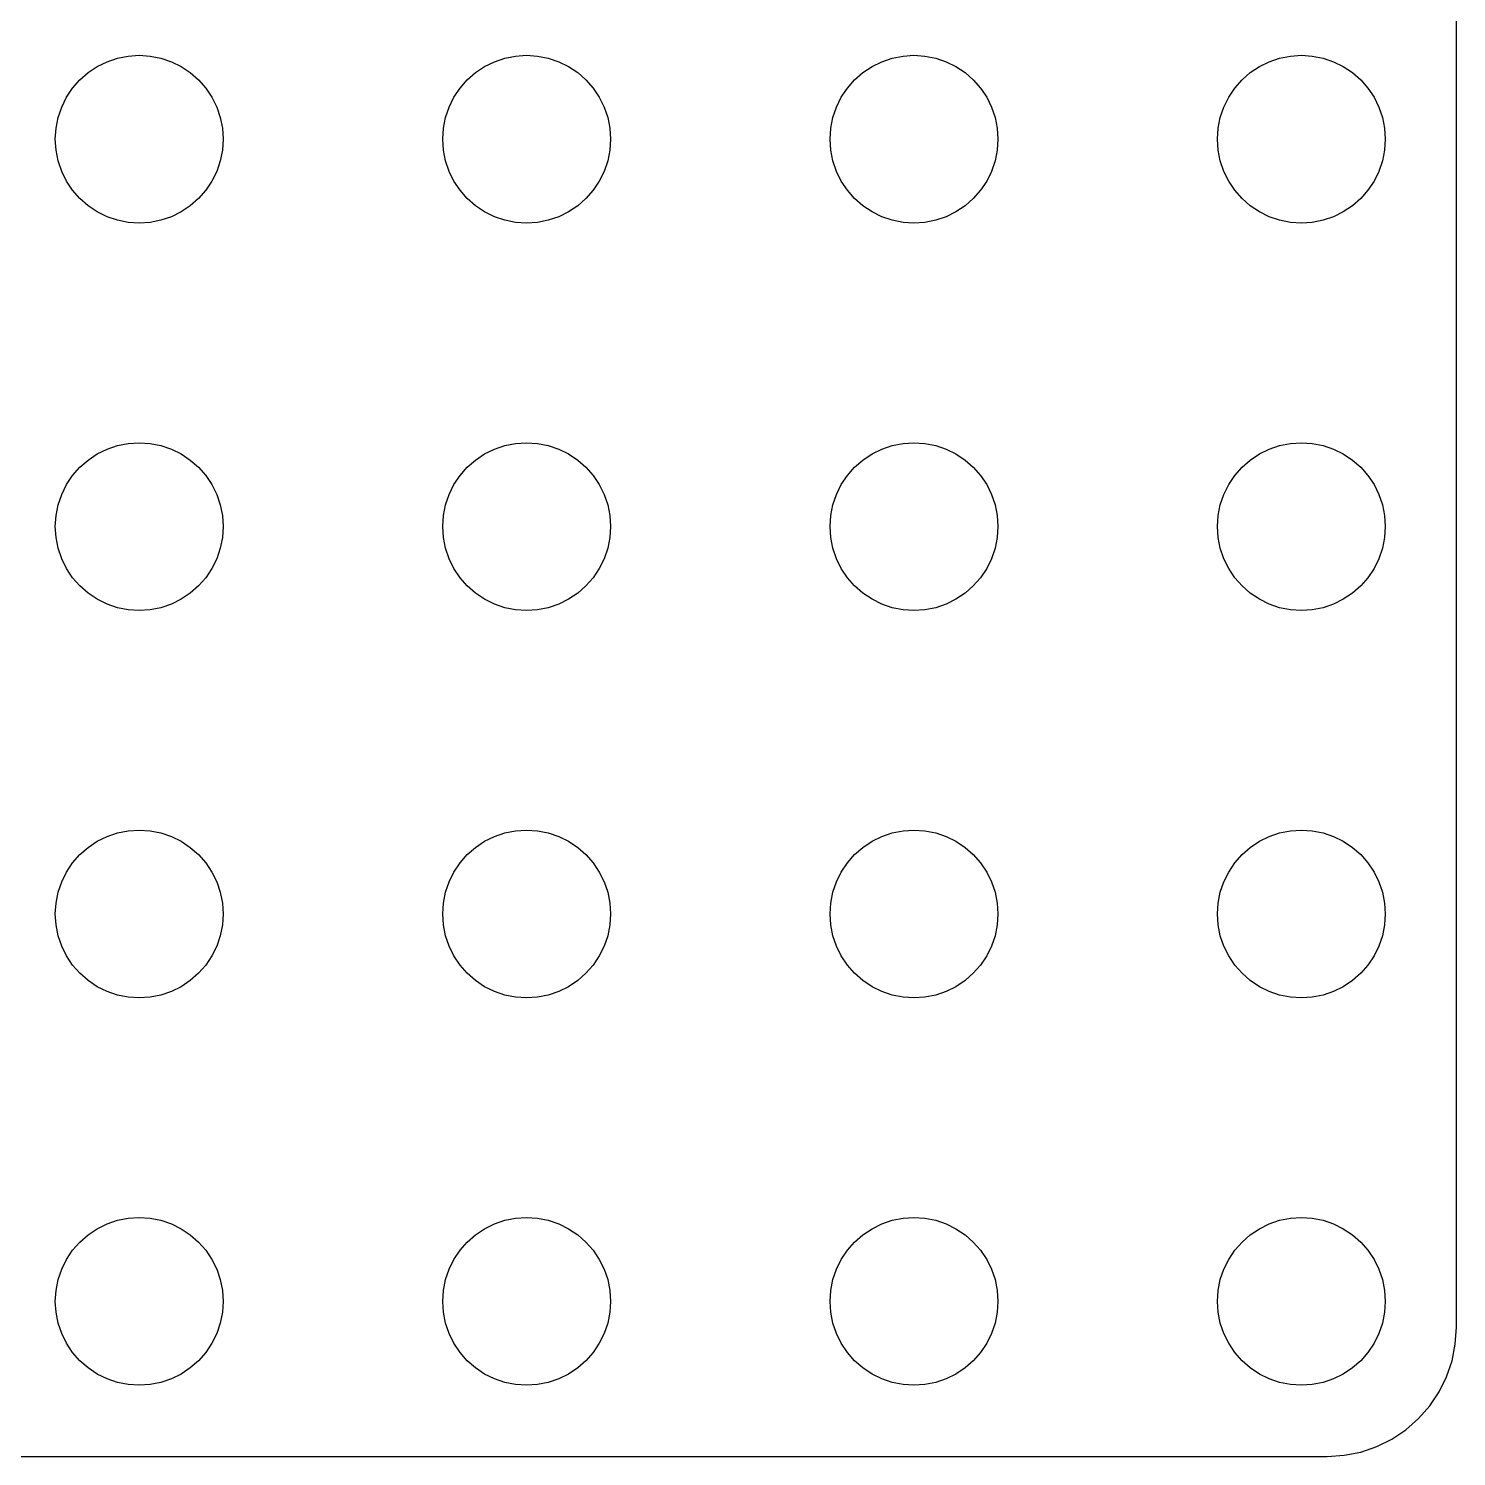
# Model space of a CAD drawing. Header units: metres. Extents: x -104 to 104, y -104 to 104.
# Drawn here: x 48.2 to 103.5, y -103.5 to -48.2 of the extents above; entities that cross this region are included whole.
import ezdxf

# ---------------------------------------------------------------- set-up
doc = ezdxf.new("R2010")
doc.units = ezdxf.units.M

msp = doc.modelspace()

# ---------------------------------------------------------------- linework, layer by layer
for p, q in [((103.505, -98.505), (103.505, 98.505)), ((50.5215, -49.9216), (50.875, -49.6854)), ((50.875, -49.6854), (51.2563, -49.4974)), ((51.2563, -49.4974), (51.6588, -49.3607)), ((51.6588, -49.3607), (52.0758, -49.2778)), ((52.0758, -49.2778), (52.5, -49.25)), ((52.5, -49.25), (52.9242, -49.2778)), ((52.9242, -49.2778), (53.3412, -49.3607)), ((53.3412, -49.3607), (53.7437, -49.4974)), ((53.7437, -49.4974), (54.125, -49.6854)), ((54.125, -49.6854), (54.4785, -49.9216)), ((65.5215, -49.9216), (65.875, -49.6854)), ((65.875, -49.6854), (66.2563, -49.4974)), ((66.2563, -49.4974), (66.6588, -49.3607)), ((66.6588, -49.3607), (67.0758, -49.2778)), ((67.0758, -49.2778), (67.5, -49.25)), ((67.5, -49.25), (67.9242, -49.2778)), ((67.9242, -49.2778), (68.3412, -49.3607)), ((68.3412, -49.3607), (68.7437, -49.4974)), ((68.7437, -49.4974), (69.125, -49.6854)), ((69.125, -49.6854), (69.4785, -49.9216)), ((80.5215, -49.9216), (80.875, -49.6854)), ((80.875, -49.6854), (81.2563, -49.4974)), ((81.2563, -49.4974), (81.6588, -49.3607)), ((81.6588, -49.3607), (82.0758, -49.2778)), ((82.0758, -49.2778), (82.5, -49.25)), ((82.5, -49.25), (82.9242, -49.2778)), ((82.9242, -49.2778), (83.3412, -49.3607)), ((83.3412, -49.3607), (83.7437, -49.4974)), ((83.7437, -49.4974), (84.125, -49.6854)), ((84.125, -49.6854), (84.4785, -49.9216)), ((95.5215, -49.9216), (95.875, -49.6854)), ((95.875, -49.6854), (96.2563, -49.4974)), ((96.2563, -49.4974), (96.6588, -49.3607)), ((96.6588, -49.3607), (97.0758, -49.2778)), ((97.0758, -49.2778), (97.5, -49.25)), ((97.5, -49.25), (97.9242, -49.2778)), ((97.9242, -49.2778), (98.3412, -49.3607)), ((98.3412, -49.3607), (98.7437, -49.4974)), ((98.7437, -49.4974), (99.125, -49.6854)), ((99.125, -49.6854), (99.4785, -49.9216)), ((49.9216, -50.5215), (50.2019, -50.2019)), ((50.2019, -50.2019), (50.5215, -49.9216)), ((54.4785, -49.9216), (54.7981, -50.2019)), ((54.7981, -50.2019), (55.0784, -50.5215)), ((64.9216, -50.5215), (65.2019, -50.2019)), ((65.2019, -50.2019), (65.5215, -49.9216)), ((69.4785, -49.9216), (69.7981, -50.2019)), ((69.7981, -50.2019), (70.0784, -50.5215)), ((79.9216, -50.5215), (80.2019, -50.2019)), ((80.2019, -50.2019), (80.5215, -49.9216)), ((84.4785, -49.9216), (84.7981, -50.2019)), ((84.7981, -50.2019), (85.0784, -50.5215)), ((94.9216, -50.5215), (95.2019, -50.2019)), ((95.2019, -50.2019), (95.5215, -49.9216)), ((99.4785, -49.9216), (99.7981, -50.2019)), ((99.7981, -50.2019), (100.078, -50.5215)), ((49.6854, -50.875), (49.9216, -50.5215)), ((55.0784, -50.5215), (55.3146, -50.875)), ((64.6854, -50.875), (64.9216, -50.5215)), ((70.0784, -50.5215), (70.3146, -50.875)), ((79.6854, -50.875), (79.9216, -50.5215)), ((85.0784, -50.5215), (85.3146, -50.875)), ((94.6854, -50.875), (94.9216, -50.5215)), ((100.078, -50.5215), (100.315, -50.875)), ((49.3607, -51.6588), (49.4974, -51.2563)), ((49.4974, -51.2563), (49.6854, -50.875)), ((55.3146, -50.875), (55.5026, -51.2563)), ((55.5026, -51.2563), (55.6393, -51.6588)), ((64.3607, -51.6588), (64.4974, -51.2563)), ((64.4974, -51.2563), (64.6854, -50.875)), ((70.3146, -50.875), (70.5026, -51.2563)), ((70.5026, -51.2563), (70.6393, -51.6588)), ((79.3607, -51.6588), (79.4974, -51.2563)), ((79.4974, -51.2563), (79.6854, -50.875)), ((85.3146, -50.875), (85.5026, -51.2563)), ((85.5026, -51.2563), (85.6393, -51.6588)), ((94.3607, -51.6588), (94.4974, -51.2563)), ((94.4974, -51.2563), (94.6854, -50.875)), ((100.315, -50.875), (100.503, -51.2563)), ((100.503, -51.2563), (100.639, -51.6588)), ((49.2778, -52.0758), (49.3607, -51.6588)), ((55.6393, -51.6588), (55.7222, -52.0758)), ((64.2778, -52.0758), (64.3607, -51.6588)), ((70.6393, -51.6588), (70.7222, -52.0758)), ((79.2778, -52.0758), (79.3607, -51.6588)), ((85.6393, -51.6588), (85.7222, -52.0758)), ((94.2778, -52.0758), (94.3607, -51.6588)), ((100.639, -51.6588), (100.722, -52.0758)), ((49.25, -52.5), (49.2778, -52.0758)), ((49.2778, -52.9242), (49.25, -52.5)), ((55.7222, -52.0758), (55.75, -52.5)), ((55.75, -52.5), (55.7222, -52.9242)), ((64.25, -52.5), (64.2778, -52.0758)), ((64.2778, -52.9242), (64.25, -52.5)), ((70.7222, -52.0758), (70.75, -52.5)), ((70.75, -52.5), (70.7222, -52.9242)), ((79.25, -52.5), (79.2778, -52.0758)), ((79.2778, -52.9242), (79.25, -52.5)), ((85.7222, -52.0758), (85.75, -52.5)), ((85.75, -52.5), (85.7222, -52.9242)), ((94.25, -52.5), (94.2778, -52.0758)), ((94.2778, -52.9242), (94.25, -52.5)), ((100.722, -52.0758), (100.75, -52.5)), ((100.75, -52.5), (100.722, -52.9242)), ((49.3607, -53.3412), (49.2778, -52.9242)), ((55.7222, -52.9242), (55.6393, -53.3412)), ((64.3607, -53.3412), (64.2778, -52.9242)), ((70.7222, -52.9242), (70.6393, -53.3412)), ((79.3607, -53.3412), (79.2778, -52.9242)), ((85.7222, -52.9242), (85.6393, -53.3412)), ((94.3607, -53.3412), (94.2778, -52.9242)), ((100.722, -52.9242), (100.639, -53.3412)), ((49.4974, -53.7437), (49.3607, -53.3412)), ((55.6393, -53.3412), (55.5026, -53.7437)), ((64.4974, -53.7437), (64.3607, -53.3412)), ((70.6393, -53.3412), (70.5026, -53.7437)), ((79.4974, -53.7437), (79.3607, -53.3412)), ((85.6393, -53.3412), (85.5026, -53.7437)), ((94.4974, -53.7437), (94.3607, -53.3412)), ((100.639, -53.3412), (100.503, -53.7437)), ((49.6854, -54.125), (49.4974, -53.7437)), ((49.9216, -54.4785), (49.6854, -54.125)), ((55.3146, -54.125), (55.0784, -54.4785)), ((55.5026, -53.7437), (55.3146, -54.125)), ((64.6854, -54.125), (64.4974, -53.7437)), ((64.9216, -54.4785), (64.6854, -54.125)), ((70.3146, -54.125), (70.0784, -54.4785)), ((70.5026, -53.7437), (70.3146, -54.125)), ((79.6854, -54.125), (79.4974, -53.7437)), ((79.9216, -54.4785), (79.6854, -54.125)), ((85.3146, -54.125), (85.0784, -54.4785)), ((85.5026, -53.7437), (85.3146, -54.125)), ((94.6854, -54.125), (94.4974, -53.7437)), ((94.9216, -54.4785), (94.6854, -54.125)), ((100.315, -54.125), (100.078, -54.4785)), ((100.503, -53.7437), (100.315, -54.125)), ((50.2019, -54.7981), (49.9216, -54.4785)), ((55.0784, -54.4785), (54.7981, -54.7981)), ((65.2019, -54.7981), (64.9216, -54.4785)), ((70.0784, -54.4785), (69.7981, -54.7981)), ((80.2019, -54.7981), (79.9216, -54.4785)), ((85.0784, -54.4785), (84.7981, -54.7981)), ((95.2019, -54.7981), (94.9216, -54.4785)), ((100.078, -54.4785), (99.7981, -54.7981)), ((50.5215, -55.0784), (50.2019, -54.7981)), ((50.875, -55.3146), (50.5215, -55.0784)), ((54.4785, -55.0784), (54.125, -55.3146)), ((54.7981, -54.7981), (54.4785, -55.0784)), ((65.5215, -55.0784), (65.2019, -54.7981)), ((65.875, -55.3146), (65.5215, -55.0784)), ((69.4785, -55.0784), (69.125, -55.3146)), ((69.7981, -54.7981), (69.4785, -55.0784)), ((80.5215, -55.0784), (80.2019, -54.7981)), ((80.875, -55.3146), (80.5215, -55.0784)), ((84.4785, -55.0784), (84.125, -55.3146)), ((84.7981, -54.7981), (84.4785, -55.0784)), ((95.5215, -55.0784), (95.2019, -54.7981)), ((95.875, -55.3146), (95.5215, -55.0784)), ((99.4785, -55.0784), (99.125, -55.3146)), ((99.7981, -54.7981), (99.4785, -55.0784)), ((51.2563, -55.5026), (50.875, -55.3146)), ((51.6588, -55.6393), (51.2563, -55.5026)), ((52.0758, -55.7222), (51.6588, -55.6393)), ((52.5, -55.75), (52.0758, -55.7222)), ((52.9242, -55.7222), (52.5, -55.75)), ((53.3412, -55.6393), (52.9242, -55.7222)), ((53.7437, -55.5026), (53.3412, -55.6393)), ((54.125, -55.3146), (53.7437, -55.5026)), ((66.2563, -55.5026), (65.875, -55.3146)), ((66.6588, -55.6393), (66.2563, -55.5026)), ((67.0758, -55.7222), (66.6588, -55.6393)), ((67.5, -55.75), (67.0758, -55.7222)), ((67.9242, -55.7222), (67.5, -55.75)), ((68.3412, -55.6393), (67.9242, -55.7222)), ((68.7437, -55.5026), (68.3412, -55.6393)), ((69.125, -55.3146), (68.7437, -55.5026)), ((81.2563, -55.5026), (80.875, -55.3146)), ((81.6588, -55.6393), (81.2563, -55.5026)), ((82.0758, -55.7222), (81.6588, -55.6393)), ((82.5, -55.75), (82.0758, -55.7222)), ((82.9242, -55.7222), (82.5, -55.75)), ((83.3412, -55.6393), (82.9242, -55.7222)), ((83.7437, -55.5026), (83.3412, -55.6393)), ((84.125, -55.3146), (83.7437, -55.5026)), ((96.2563, -55.5026), (95.875, -55.3146)), ((96.6588, -55.6393), (96.2563, -55.5026)), ((97.0758, -55.7222), (96.6588, -55.6393)), ((97.5, -55.75), (97.0758, -55.7222)), ((97.9242, -55.7222), (97.5, -55.75)), ((98.3412, -55.6393), (97.9242, -55.7222)), ((98.7437, -55.5026), (98.3412, -55.6393)), ((99.125, -55.3146), (98.7437, -55.5026)), ((50.5215, -64.9216), (50.875, -64.6854)), ((50.875, -64.6854), (51.2563, -64.4974)), ((51.2563, -64.4974), (51.6588, -64.3607)), ((51.6588, -64.3607), (52.0758, -64.2778)), ((52.0758, -64.2778), (52.5, -64.25)), ((52.5, -64.25), (52.9242, -64.2778)), ((52.9242, -64.2778), (53.3412, -64.3607)), ((53.3412, -64.3607), (53.7437, -64.4974)), ((53.7437, -64.4974), (54.125, -64.6854)), ((54.125, -64.6854), (54.4785, -64.9216)), ((65.5215, -64.9216), (65.875, -64.6854)), ((65.875, -64.6854), (66.2563, -64.4974)), ((66.2563, -64.4974), (66.6588, -64.3607)), ((66.6588, -64.3607), (67.0758, -64.2778)), ((67.0758, -64.2778), (67.5, -64.25)), ((67.5, -64.25), (67.9242, -64.2778)), ((67.9242, -64.2778), (68.3412, -64.3607)), ((68.3412, -64.3607), (68.7437, -64.4974)), ((68.7437, -64.4974), (69.125, -64.6854)), ((69.125, -64.6854), (69.4785, -64.9216)), ((80.5215, -64.9216), (80.875, -64.6854)), ((80.875, -64.6854), (81.2563, -64.4974)), ((81.2563, -64.4974), (81.6588, -64.3607)), ((81.6588, -64.3607), (82.0758, -64.2778)), ((82.0758, -64.2778), (82.5, -64.25)), ((82.5, -64.25), (82.9242, -64.2778)), ((82.9242, -64.2778), (83.3412, -64.3607)), ((83.3412, -64.3607), (83.7437, -64.4974)), ((83.7437, -64.4974), (84.125, -64.6854)), ((84.125, -64.6854), (84.4785, -64.9216)), ((95.5215, -64.9216), (95.875, -64.6854)), ((95.875, -64.6854), (96.2563, -64.4974)), ((96.2563, -64.4974), (96.6588, -64.3607)), ((96.6588, -64.3607), (97.0758, -64.2778)), ((97.0758, -64.2778), (97.5, -64.25)), ((97.5, -64.25), (97.9242, -64.2778)), ((97.9242, -64.2778), (98.3412, -64.3607)), ((98.3412, -64.3607), (98.7437, -64.4974)), ((98.7437, -64.4974), (99.125, -64.6854)), ((99.125, -64.6854), (99.4785, -64.9216)), ((49.9216, -65.5215), (50.2019, -65.2019)), ((50.2019, -65.2019), (50.5215, -64.9216)), ((54.4785, -64.9216), (54.7981, -65.2019)), ((54.7981, -65.2019), (55.0784, -65.5215)), ((64.9216, -65.5215), (65.2019, -65.2019)), ((65.2019, -65.2019), (65.5215, -64.9216)), ((69.4785, -64.9216), (69.7981, -65.2019)), ((69.7981, -65.2019), (70.0784, -65.5215)), ((79.9216, -65.5215), (80.2019, -65.2019)), ((80.2019, -65.2019), (80.5215, -64.9216)), ((84.4785, -64.9216), (84.7981, -65.2019)), ((84.7981, -65.2019), (85.0784, -65.5215)), ((94.9216, -65.5215), (95.2019, -65.2019)), ((95.2019, -65.2019), (95.5215, -64.9216)), ((99.4785, -64.9216), (99.7981, -65.2019)), ((99.7981, -65.2019), (100.078, -65.5215)), ((49.6854, -65.875), (49.9216, -65.5215)), ((55.0784, -65.5215), (55.3146, -65.875)), ((64.6854, -65.875), (64.9216, -65.5215)), ((70.0784, -65.5215), (70.3146, -65.875)), ((79.6854, -65.875), (79.9216, -65.5215)), ((85.0784, -65.5215), (85.3146, -65.875)), ((94.6854, -65.875), (94.9216, -65.5215)), ((100.078, -65.5215), (100.315, -65.875)), ((49.3607, -66.6588), (49.4974, -66.2563)), ((49.4974, -66.2563), (49.6854, -65.875)), ((55.3146, -65.875), (55.5026, -66.2563)), ((55.5026, -66.2563), (55.6393, -66.6588)), ((64.3607, -66.6588), (64.4974, -66.2563)), ((64.4974, -66.2563), (64.6854, -65.875)), ((70.3146, -65.875), (70.5026, -66.2563)), ((70.5026, -66.2563), (70.6393, -66.6588)), ((79.3607, -66.6588), (79.4974, -66.2563)), ((79.4974, -66.2563), (79.6854, -65.875)), ((85.3146, -65.875), (85.5026, -66.2563)), ((85.5026, -66.2563), (85.6393, -66.6588)), ((94.3607, -66.6588), (94.4974, -66.2563)), ((94.4974, -66.2563), (94.6854, -65.875)), ((100.315, -65.875), (100.503, -66.2563)), ((100.503, -66.2563), (100.639, -66.6588)), ((49.2778, -67.0758), (49.3607, -66.6588)), ((55.6393, -66.6588), (55.7222, -67.0758)), ((64.2778, -67.0758), (64.3607, -66.6588)), ((70.6393, -66.6588), (70.7222, -67.0758)), ((79.2778, -67.0758), (79.3607, -66.6588)), ((85.6393, -66.6588), (85.7222, -67.0758)), ((94.2778, -67.0758), (94.3607, -66.6588)), ((100.639, -66.6588), (100.722, -67.0758)), ((49.25, -67.5), (49.2778, -67.0758)), ((55.7222, -67.0758), (55.75, -67.5)), ((64.25, -67.5), (64.2778, -67.0758)), ((70.7222, -67.0758), (70.75, -67.5)), ((79.25, -67.5), (79.2778, -67.0758)), ((85.7222, -67.0758), (85.75, -67.5)), ((94.25, -67.5), (94.2778, -67.0758)), ((100.722, -67.0758), (100.75, -67.5)), ((49.2778, -67.9242), (49.25, -67.5)), ((49.3607, -68.3412), (49.2778, -67.9242)), ((55.7222, -67.9242), (55.6393, -68.3412)), ((55.75, -67.5), (55.7222, -67.9242)), ((64.2778, -67.9242), (64.25, -67.5)), ((64.3607, -68.3412), (64.2778, -67.9242)), ((70.7222, -67.9242), (70.6393, -68.3412)), ((70.75, -67.5), (70.7222, -67.9242)), ((79.2778, -67.9242), (79.25, -67.5)), ((79.3607, -68.3412), (79.2778, -67.9242)), ((85.7222, -67.9242), (85.6393, -68.3412)), ((85.75, -67.5), (85.7222, -67.9242)), ((94.2778, -67.9242), (94.25, -67.5)), ((94.3607, -68.3412), (94.2778, -67.9242)), ((100.722, -67.9242), (100.639, -68.3412)), ((100.75, -67.5), (100.722, -67.9242)), ((49.4974, -68.7437), (49.3607, -68.3412)), ((55.6393, -68.3412), (55.5026, -68.7437)), ((64.4974, -68.7437), (64.3607, -68.3412)), ((70.6393, -68.3412), (70.5026, -68.7437)), ((79.4974, -68.7437), (79.3607, -68.3412)), ((85.6393, -68.3412), (85.5026, -68.7437)), ((94.4974, -68.7437), (94.3607, -68.3412)), ((100.639, -68.3412), (100.503, -68.7437)), ((49.6854, -69.125), (49.4974, -68.7437)), ((55.5026, -68.7437), (55.3146, -69.125)), ((64.6854, -69.125), (64.4974, -68.7437)), ((70.5026, -68.7437), (70.3146, -69.125)), ((79.6854, -69.125), (79.4974, -68.7437)), ((85.5026, -68.7437), (85.3146, -69.125)), ((94.6854, -69.125), (94.4974, -68.7437)), ((100.503, -68.7437), (100.315, -69.125)), ((49.9216, -69.4785), (49.6854, -69.125)), ((50.2019, -69.7981), (49.9216, -69.4785)), ((55.0784, -69.4785), (54.7981, -69.7981)), ((55.3146, -69.125), (55.0784, -69.4785)), ((64.9216, -69.4785), (64.6854, -69.125)), ((65.2019, -69.7981), (64.9216, -69.4785)), ((70.0784, -69.4785), (69.7981, -69.7981)), ((70.3146, -69.125), (70.0784, -69.4785)), ((79.9216, -69.4785), (79.6854, -69.125)), ((80.2019, -69.7981), (79.9216, -69.4785)), ((85.0784, -69.4785), (84.7981, -69.7981)), ((85.3146, -69.125), (85.0784, -69.4785)), ((94.9216, -69.4785), (94.6854, -69.125)), ((95.2019, -69.7981), (94.9216, -69.4785)), ((100.078, -69.4785), (99.7981, -69.7981)), ((100.315, -69.125), (100.078, -69.4785)), ((50.5215, -70.0784), (50.2019, -69.7981)), ((50.875, -70.3146), (50.5215, -70.0784)), ((54.4785, -70.0784), (54.125, -70.3146)), ((54.7981, -69.7981), (54.4785, -70.0784)), ((65.5215, -70.0784), (65.2019, -69.7981)), ((65.875, -70.3146), (65.5215, -70.0784)), ((69.4785, -70.0784), (69.125, -70.3146)), ((69.7981, -69.7981), (69.4785, -70.0784)), ((80.5215, -70.0784), (80.2019, -69.7981)), ((80.875, -70.3146), (80.5215, -70.0784)), ((84.4785, -70.0784), (84.125, -70.3146)), ((84.7981, -69.7981), (84.4785, -70.0784)), ((95.5215, -70.0784), (95.2019, -69.7981)), ((95.875, -70.3146), (95.5215, -70.0784)), ((99.4785, -70.0784), (99.125, -70.3146)), ((99.7981, -69.7981), (99.4785, -70.0784)), ((51.2563, -70.5026), (50.875, -70.3146)), ((51.6588, -70.6393), (51.2563, -70.5026)), ((52.0758, -70.7222), (51.6588, -70.6393)), ((52.5, -70.75), (52.0758, -70.7222)), ((52.9242, -70.7222), (52.5, -70.75)), ((53.3412, -70.6393), (52.9242, -70.7222)), ((53.7437, -70.5026), (53.3412, -70.6393)), ((54.125, -70.3146), (53.7437, -70.5026)), ((66.2563, -70.5026), (65.875, -70.3146)), ((66.6588, -70.6393), (66.2563, -70.5026)), ((67.0758, -70.7222), (66.6588, -70.6393)), ((67.5, -70.75), (67.0758, -70.7222)), ((67.9242, -70.7222), (67.5, -70.75)), ((68.3412, -70.6393), (67.9242, -70.7222)), ((68.7437, -70.5026), (68.3412, -70.6393)), ((69.125, -70.3146), (68.7437, -70.5026)), ((81.2563, -70.5026), (80.875, -70.3146)), ((81.6588, -70.6393), (81.2563, -70.5026)), ((82.0758, -70.7222), (81.6588, -70.6393)), ((82.5, -70.75), (82.0758, -70.7222)), ((82.9242, -70.7222), (82.5, -70.75)), ((83.3412, -70.6393), (82.9242, -70.7222)), ((83.7437, -70.5026), (83.3412, -70.6393)), ((84.125, -70.3146), (83.7437, -70.5026)), ((96.2563, -70.5026), (95.875, -70.3146)), ((96.6588, -70.6393), (96.2563, -70.5026)), ((97.0758, -70.7222), (96.6588, -70.6393)), ((97.5, -70.75), (97.0758, -70.7222)), ((97.9242, -70.7222), (97.5, -70.75)), ((98.3412, -70.6393), (97.9242, -70.7222)), ((98.7437, -70.5026), (98.3412, -70.6393)), ((99.125, -70.3146), (98.7437, -70.5026)), ((50.875, -79.6854), (51.2563, -79.4974)), ((51.2563, -79.4974), (51.6588, -79.3607)), ((51.6588, -79.3607), (52.0758, -79.2778)), ((52.0758, -79.2778), (52.5, -79.25)), ((52.5, -79.25), (52.9242, -79.2778)), ((52.9242, -79.2778), (53.3412, -79.3607)), ((53.3412, -79.3607), (53.7437, -79.4974)), ((53.7437, -79.4974), (54.125, -79.6854)), ((65.875, -79.6854), (66.2563, -79.4974)), ((66.2563, -79.4974), (66.6588, -79.3607)), ((66.6588, -79.3607), (67.0758, -79.2778)), ((67.0758, -79.2778), (67.5, -79.25)), ((67.5, -79.25), (67.9242, -79.2778)), ((67.9242, -79.2778), (68.3412, -79.3607)), ((68.3412, -79.3607), (68.7437, -79.4974)), ((68.7437, -79.4974), (69.125, -79.6854)), ((80.875, -79.6854), (81.2563, -79.4974)), ((81.2563, -79.4974), (81.6588, -79.3607)), ((81.6588, -79.3607), (82.0758, -79.2778)), ((82.0758, -79.2778), (82.5, -79.25)), ((82.5, -79.25), (82.9242, -79.2778)), ((82.9242, -79.2778), (83.3412, -79.3607)), ((83.3412, -79.3607), (83.7437, -79.4974)), ((83.7437, -79.4974), (84.125, -79.6854)), ((95.875, -79.6854), (96.2563, -79.4974)), ((96.2563, -79.4974), (96.6588, -79.3607)), ((96.6588, -79.3607), (97.0758, -79.2778)), ((97.0758, -79.2778), (97.5, -79.25)), ((97.5, -79.25), (97.9242, -79.2778)), ((97.9242, -79.2778), (98.3412, -79.3607)), ((98.3412, -79.3607), (98.7437, -79.4974)), ((98.7437, -79.4974), (99.125, -79.6854)), ((50.2019, -80.2019), (50.5215, -79.9216)), ((50.5215, -79.9216), (50.875, -79.6854)), ((54.125, -79.6854), (54.4785, -79.9216)), ((54.4785, -79.9216), (54.7981, -80.2019)), ((65.2019, -80.2019), (65.5215, -79.9216)), ((65.5215, -79.9216), (65.875, -79.6854)), ((69.125, -79.6854), (69.4785, -79.9216)), ((69.4785, -79.9216), (69.7981, -80.2019)), ((80.2019, -80.2019), (80.5215, -79.9216)), ((80.5215, -79.9216), (80.875, -79.6854)), ((84.125, -79.6854), (84.4785, -79.9216)), ((84.4785, -79.9216), (84.7981, -80.2019)), ((95.2019, -80.2019), (95.5215, -79.9216)), ((95.5215, -79.9216), (95.875, -79.6854)), ((99.125, -79.6854), (99.4785, -79.9216)), ((99.4785, -79.9216), (99.7981, -80.2019)), ((49.6854, -80.875), (49.9216, -80.5215)), ((49.9216, -80.5215), (50.2019, -80.2019)), ((54.7981, -80.2019), (55.0784, -80.5215)), ((55.0784, -80.5215), (55.3146, -80.875)), ((64.6854, -80.875), (64.9216, -80.5215)), ((64.9216, -80.5215), (65.2019, -80.2019)), ((69.7981, -80.2019), (70.0784, -80.5215)), ((70.0784, -80.5215), (70.3146, -80.875)), ((79.6854, -80.875), (79.9216, -80.5215)), ((79.9216, -80.5215), (80.2019, -80.2019)), ((84.7981, -80.2019), (85.0784, -80.5215)), ((85.0784, -80.5215), (85.3146, -80.875)), ((94.6854, -80.875), (94.9216, -80.5215)), ((94.9216, -80.5215), (95.2019, -80.2019)), ((99.7981, -80.2019), (100.078, -80.5215)), ((100.078, -80.5215), (100.315, -80.875)), ((49.3607, -81.6588), (49.4974, -81.2563)), ((49.4974, -81.2563), (49.6854, -80.875)), ((55.3146, -80.875), (55.5026, -81.2563)), ((55.5026, -81.2563), (55.6393, -81.6588)), ((64.3607, -81.6588), (64.4974, -81.2563)), ((64.4974, -81.2563), (64.6854, -80.875)), ((70.3146, -80.875), (70.5026, -81.2563)), ((70.5026, -81.2563), (70.6393, -81.6588)), ((79.3607, -81.6588), (79.4974, -81.2563)), ((79.4974, -81.2563), (79.6854, -80.875)), ((85.3146, -80.875), (85.5026, -81.2563)), ((85.5026, -81.2563), (85.6393, -81.6588)), ((94.3607, -81.6588), (94.4974, -81.2563)), ((94.4974, -81.2563), (94.6854, -80.875)), ((100.315, -80.875), (100.503, -81.2563)), ((100.503, -81.2563), (100.639, -81.6588)), ((49.2778, -82.0758), (49.3607, -81.6588)), ((55.6393, -81.6588), (55.7222, -82.0758)), ((64.2778, -82.0758), (64.3607, -81.6588)), ((70.6393, -81.6588), (70.7222, -82.0758)), ((79.2778, -82.0758), (79.3607, -81.6588)), ((85.6393, -81.6588), (85.7222, -82.0758)), ((94.2778, -82.0758), (94.3607, -81.6588)), ((100.639, -81.6588), (100.722, -82.0758)), ((49.25, -82.5), (49.2778, -82.0758)), ((55.7222, -82.0758), (55.75, -82.5)), ((64.25, -82.5), (64.2778, -82.0758)), ((70.7222, -82.0758), (70.75, -82.5)), ((79.25, -82.5), (79.2778, -82.0758)), ((85.7222, -82.0758), (85.75, -82.5)), ((94.25, -82.5), (94.2778, -82.0758)), ((100.722, -82.0758), (100.75, -82.5)), ((49.2778, -82.9242), (49.25, -82.5)), ((49.3607, -83.3412), (49.2778, -82.9242)), ((55.7222, -82.9242), (55.6393, -83.3412)), ((55.75, -82.5), (55.7222, -82.9242)), ((64.2778, -82.9242), (64.25, -82.5)), ((64.3607, -83.3412), (64.2778, -82.9242)), ((70.7222, -82.9242), (70.6393, -83.3412)), ((70.75, -82.5), (70.7222, -82.9242)), ((79.2778, -82.9242), (79.25, -82.5)), ((79.3607, -83.3412), (79.2778, -82.9242)), ((85.7222, -82.9242), (85.6393, -83.3412)), ((85.75, -82.5), (85.7222, -82.9242)), ((94.2778, -82.9242), (94.25, -82.5)), ((94.3607, -83.3412), (94.2778, -82.9242)), ((100.722, -82.9242), (100.639, -83.3412)), ((100.75, -82.5), (100.722, -82.9242)), ((49.4974, -83.7437), (49.3607, -83.3412)), ((55.6393, -83.3412), (55.5026, -83.7437)), ((64.4974, -83.7437), (64.3607, -83.3412)), ((70.6393, -83.3412), (70.5026, -83.7437)), ((79.4974, -83.7437), (79.3607, -83.3412)), ((85.6393, -83.3412), (85.5026, -83.7437)), ((94.4974, -83.7437), (94.3607, -83.3412)), ((100.639, -83.3412), (100.503, -83.7437)), ((49.6854, -84.125), (49.4974, -83.7437)), ((55.5026, -83.7437), (55.3146, -84.125)), ((64.6854, -84.125), (64.4974, -83.7437)), ((70.5026, -83.7437), (70.3146, -84.125)), ((79.6854, -84.125), (79.4974, -83.7437)), ((85.5026, -83.7437), (85.3146, -84.125)), ((94.6854, -84.125), (94.4974, -83.7437)), ((100.503, -83.7437), (100.315, -84.125)), ((49.9216, -84.4785), (49.6854, -84.125)), ((50.2019, -84.7981), (49.9216, -84.4785)), ((55.0784, -84.4785), (54.7981, -84.7981)), ((55.3146, -84.125), (55.0784, -84.4785)), ((64.9216, -84.4785), (64.6854, -84.125)), ((65.2019, -84.7981), (64.9216, -84.4785)), ((70.0784, -84.4785), (69.7981, -84.7981)), ((70.3146, -84.125), (70.0784, -84.4785)), ((79.9216, -84.4785), (79.6854, -84.125)), ((80.2019, -84.7981), (79.9216, -84.4785)), ((85.0784, -84.4785), (84.7981, -84.7981)), ((85.3146, -84.125), (85.0784, -84.4785)), ((94.9216, -84.4785), (94.6854, -84.125)), ((95.2019, -84.7981), (94.9216, -84.4785)), ((100.078, -84.4785), (99.7981, -84.7981)), ((100.315, -84.125), (100.078, -84.4785)), ((50.5215, -85.0784), (50.2019, -84.7981)), ((50.875, -85.3146), (50.5215, -85.0784)), ((54.4785, -85.0784), (54.125, -85.3146)), ((54.7981, -84.7981), (54.4785, -85.0784)), ((65.5215, -85.0784), (65.2019, -84.7981)), ((65.875, -85.3146), (65.5215, -85.0784)), ((69.4785, -85.0784), (69.125, -85.3146)), ((69.7981, -84.7981), (69.4785, -85.0784)), ((80.5215, -85.0784), (80.2019, -84.7981)), ((80.875, -85.3146), (80.5215, -85.0784)), ((84.4785, -85.0784), (84.125, -85.3146)), ((84.7981, -84.7981), (84.4785, -85.0784)), ((95.5215, -85.0784), (95.2019, -84.7981)), ((95.875, -85.3146), (95.5215, -85.0784)), ((99.4785, -85.0784), (99.125, -85.3146)), ((99.7981, -84.7981), (99.4785, -85.0784)), ((51.2563, -85.5026), (50.875, -85.3146)), ((51.6588, -85.6393), (51.2563, -85.5026)), ((52.0758, -85.7222), (51.6588, -85.6393)), ((53.3412, -85.6393), (52.9242, -85.7222)), ((53.7437, -85.5026), (53.3412, -85.6393)), ((54.125, -85.3146), (53.7437, -85.5026)), ((66.2563, -85.5026), (65.875, -85.3146)), ((66.6588, -85.6393), (66.2563, -85.5026)), ((67.0758, -85.7222), (66.6588, -85.6393)), ((68.3412, -85.6393), (67.9242, -85.7222)), ((68.7437, -85.5026), (68.3412, -85.6393)), ((69.125, -85.3146), (68.7437, -85.5026)), ((81.2563, -85.5026), (80.875, -85.3146)), ((81.6588, -85.6393), (81.2563, -85.5026)), ((82.0758, -85.7222), (81.6588, -85.6393)), ((83.3412, -85.6393), (82.9242, -85.7222)), ((83.7437, -85.5026), (83.3412, -85.6393)), ((84.125, -85.3146), (83.7437, -85.5026)), ((96.2563, -85.5026), (95.875, -85.3146)), ((96.6588, -85.6393), (96.2563, -85.5026)), ((97.0758, -85.7222), (96.6588, -85.6393)), ((98.3412, -85.6393), (97.9242, -85.7222)), ((98.7437, -85.5026), (98.3412, -85.6393)), ((99.125, -85.3146), (98.7437, -85.5026)), ((52.5, -85.75), (52.0758, -85.7222)), ((52.9242, -85.7222), (52.5, -85.75)), ((67.5, -85.75), (67.0758, -85.7222)), ((67.9242, -85.7222), (67.5, -85.75)), ((82.5, -85.75), (82.0758, -85.7222)), ((82.9242, -85.7222), (82.5, -85.75)), ((97.5, -85.75), (97.0758, -85.7222)), ((97.9242, -85.7222), (97.5, -85.75)), ((50.875, -94.6854), (51.2563, -94.4974)), ((51.2563, -94.4974), (51.6588, -94.3607)), ((51.6588, -94.3607), (52.0758, -94.2778)), ((52.0758, -94.2778), (52.5, -94.25)), ((52.5, -94.25), (52.9242, -94.2778)), ((52.9242, -94.2778), (53.3412, -94.3607)), ((53.3412, -94.3607), (53.7437, -94.4974)), ((53.7437, -94.4974), (54.125, -94.6854)), ((65.875, -94.6854), (66.2563, -94.4974)), ((66.2563, -94.4974), (66.6588, -94.3607)), ((66.6588, -94.3607), (67.0758, -94.2778)), ((67.0758, -94.2778), (67.5, -94.25)), ((67.5, -94.25), (67.9242, -94.2778)), ((67.9242, -94.2778), (68.3412, -94.3607)), ((68.3412, -94.3607), (68.7437, -94.4974)), ((68.7437, -94.4974), (69.125, -94.6854)), ((80.875, -94.6854), (81.2563, -94.4974)), ((81.2563, -94.4974), (81.6588, -94.3607)), ((81.6588, -94.3607), (82.0758, -94.2778)), ((82.0758, -94.2778), (82.5, -94.25)), ((82.5, -94.25), (82.9242, -94.2778)), ((82.9242, -94.2778), (83.3412, -94.3607)), ((83.3412, -94.3607), (83.7437, -94.4974)), ((83.7437, -94.4974), (84.125, -94.6854)), ((95.875, -94.6854), (96.2563, -94.4974)), ((96.2563, -94.4974), (96.6588, -94.3607)), ((96.6588, -94.3607), (97.0758, -94.2778)), ((97.0758, -94.2778), (97.5, -94.25)), ((97.5, -94.25), (97.9242, -94.2778)), ((97.9242, -94.2778), (98.3412, -94.3607)), ((98.3412, -94.3607), (98.7437, -94.4974)), ((98.7437, -94.4974), (99.125, -94.6854)), ((50.2019, -95.2019), (50.5215, -94.9216)), ((50.5215, -94.9216), (50.875, -94.6854)), ((54.125, -94.6854), (54.4785, -94.9216)), ((54.4785, -94.9216), (54.7981, -95.2019)), ((65.2019, -95.2019), (65.5215, -94.9216)), ((65.5215, -94.9216), (65.875, -94.6854)), ((69.125, -94.6854), (69.4785, -94.9216)), ((69.4785, -94.9216), (69.7981, -95.2019)), ((80.2019, -95.2019), (80.5215, -94.9216)), ((80.5215, -94.9216), (80.875, -94.6854)), ((84.125, -94.6854), (84.4785, -94.9216)), ((84.4785, -94.9216), (84.7981, -95.2019)), ((95.2019, -95.2019), (95.5215, -94.9216)), ((95.5215, -94.9216), (95.875, -94.6854)), ((99.125, -94.6854), (99.4785, -94.9216)), ((99.4785, -94.9216), (99.7981, -95.2019)), ((49.6854, -95.875), (49.9216, -95.5215)), ((49.9216, -95.5215), (50.2019, -95.2019)), ((54.7981, -95.2019), (55.0784, -95.5215)), ((55.0784, -95.5215), (55.3146, -95.875)), ((64.6854, -95.875), (64.9216, -95.5215)), ((64.9216, -95.5215), (65.2019, -95.2019)), ((69.7981, -95.2019), (70.0784, -95.5215)), ((70.0784, -95.5215), (70.3146, -95.875)), ((79.6854, -95.875), (79.9216, -95.5215)), ((79.9216, -95.5215), (80.2019, -95.2019)), ((84.7981, -95.2019), (85.0784, -95.5215)), ((85.0784, -95.5215), (85.3146, -95.875)), ((94.6854, -95.875), (94.9216, -95.5215)), ((94.9216, -95.5215), (95.2019, -95.2019)), ((99.7981, -95.2019), (100.078, -95.5215)), ((100.078, -95.5215), (100.315, -95.875)), ((49.4974, -96.2563), (49.6854, -95.875)), ((55.3146, -95.875), (55.5026, -96.2563)), ((64.4974, -96.2563), (64.6854, -95.875)), ((70.3146, -95.875), (70.5026, -96.2563)), ((79.4974, -96.2563), (79.6854, -95.875)), ((85.3146, -95.875), (85.5026, -96.2563)), ((94.4974, -96.2563), (94.6854, -95.875)), ((100.315, -95.875), (100.503, -96.2563)), ((49.2778, -97.0758), (49.3607, -96.6588)), ((49.3607, -96.6588), (49.4974, -96.2563)), ((55.5026, -96.2563), (55.6393, -96.6588)), ((55.6393, -96.6588), (55.7222, -97.0758)), ((64.2778, -97.0758), (64.3607, -96.6588)), ((64.3607, -96.6588), (64.4974, -96.2563)), ((70.5026, -96.2563), (70.6393, -96.6588)), ((70.6393, -96.6588), (70.7222, -97.0758)), ((79.2778, -97.0758), (79.3607, -96.6588)), ((79.3607, -96.6588), (79.4974, -96.2563)), ((85.5026, -96.2563), (85.6393, -96.6588)), ((85.6393, -96.6588), (85.7222, -97.0758)), ((94.2778, -97.0758), (94.3607, -96.6588)), ((94.3607, -96.6588), (94.4974, -96.2563)), ((100.503, -96.2563), (100.639, -96.6588)), ((100.639, -96.6588), (100.722, -97.0758)), ((49.25, -97.5), (49.2778, -97.0758)), ((55.7222, -97.0758), (55.75, -97.5)), ((64.25, -97.5), (64.2778, -97.0758)), ((70.7222, -97.0758), (70.75, -97.5)), ((79.25, -97.5), (79.2778, -97.0758)), ((85.7222, -97.0758), (85.75, -97.5)), ((94.25, -97.5), (94.2778, -97.0758)), ((100.722, -97.0758), (100.75, -97.5)), ((49.2778, -97.9242), (49.25, -97.5)), ((55.75, -97.5), (55.7222, -97.9242)), ((64.2778, -97.9242), (64.25, -97.5)), ((70.75, -97.5), (70.7222, -97.9242)), ((79.2778, -97.9242), (79.25, -97.5)), ((85.75, -97.5), (85.7222, -97.9242)), ((94.2778, -97.9242), (94.25, -97.5)), ((100.75, -97.5), (100.722, -97.9242)), ((49.3607, -98.3412), (49.2778, -97.9242)), ((49.4974, -98.7437), (49.3607, -98.3412)), ((55.6393, -98.3412), (55.5026, -98.7437)), ((55.7222, -97.9242), (55.6393, -98.3412)), ((64.3607, -98.3412), (64.2778, -97.9242)), ((64.4974, -98.7437), (64.3607, -98.3412)), ((70.6393, -98.3412), (70.5026, -98.7437)), ((70.7222, -97.9242), (70.6393, -98.3412)), ((79.3607, -98.3412), (79.2778, -97.9242)), ((79.4974, -98.7437), (79.3607, -98.3412)), ((85.6393, -98.3412), (85.5026, -98.7437)), ((85.7222, -97.9242), (85.6393, -98.3412)), ((94.3607, -98.3412), (94.2778, -97.9242)), ((94.4974, -98.7437), (94.3607, -98.3412)), ((100.639, -98.3412), (100.503, -98.7437)), ((100.722, -97.9242), (100.639, -98.3412)), ((49.6854, -99.125), (49.4974, -98.7437)), ((55.5026, -98.7437), (55.3146, -99.125)), ((64.6854, -99.125), (64.4974, -98.7437)), ((70.5026, -98.7437), (70.3146, -99.125)), ((79.6854, -99.125), (79.4974, -98.7437)), ((85.5026, -98.7437), (85.3146, -99.125)), ((94.6854, -99.125), (94.4974, -98.7437)), ((100.503, -98.7437), (100.315, -99.125)), ((103.462, -99.1576), (103.505, -98.505)), ((49.9216, -99.4785), (49.6854, -99.125)), ((50.2019, -99.7981), (49.9216, -99.4785)), ((55.0784, -99.4785), (54.7981, -99.7981)), ((55.3146, -99.125), (55.0784, -99.4785)), ((64.9216, -99.4785), (64.6854, -99.125)), ((65.2019, -99.7981), (64.9216, -99.4785)), ((70.0784, -99.4785), (69.7981, -99.7981)), ((70.3146, -99.125), (70.0784, -99.4785)), ((79.9216, -99.4785), (79.6854, -99.125)), ((80.2019, -99.7981), (79.9216, -99.4785)), ((85.0784, -99.4785), (84.7981, -99.7981)), ((85.3146, -99.125), (85.0784, -99.4785)), ((94.9216, -99.4785), (94.6854, -99.125)), ((95.2019, -99.7981), (94.9216, -99.4785)), ((100.078, -99.4785), (99.7981, -99.7981)), ((100.315, -99.125), (100.078, -99.4785)), ((103.335, -99.7991), (103.462, -99.1576)), ((50.5215, -100.078), (50.2019, -99.7981)), ((54.7981, -99.7981), (54.4785, -100.078)), ((65.5215, -100.078), (65.2019, -99.7981)), ((69.7981, -99.7981), (69.4785, -100.078)), ((80.5215, -100.078), (80.2019, -99.7981)), ((84.7981, -99.7981), (84.4785, -100.078)), ((95.5215, -100.078), (95.2019, -99.7981)), ((99.7981, -99.7981), (99.4785, -100.078)), ((103.124, -100.418), (103.335, -99.7991)), ((50.875, -100.315), (50.5215, -100.078)), ((51.2563, -100.503), (50.875, -100.315)), ((51.6588, -100.639), (51.2563, -100.503)), ((53.7437, -100.503), (53.3412, -100.639)), ((54.125, -100.315), (53.7437, -100.503)), ((54.4785, -100.078), (54.125, -100.315)), ((65.875, -100.315), (65.5215, -100.078)), ((66.2563, -100.503), (65.875, -100.315)), ((66.6588, -100.639), (66.2563, -100.503)), ((68.7437, -100.503), (68.3412, -100.639)), ((69.125, -100.315), (68.7437, -100.503)), ((69.4785, -100.078), (69.125, -100.315)), ((80.875, -100.315), (80.5215, -100.078)), ((81.2563, -100.503), (80.875, -100.315)), ((81.6588, -100.639), (81.2563, -100.503)), ((83.7437, -100.503), (83.3412, -100.639)), ((84.125, -100.315), (83.7437, -100.503)), ((84.4785, -100.078), (84.125, -100.315)), ((95.875, -100.315), (95.5215, -100.078)), ((96.2563, -100.503), (95.875, -100.315)), ((96.6588, -100.639), (96.2563, -100.503)), ((98.7437, -100.503), (98.3412, -100.639)), ((99.125, -100.315), (98.7437, -100.503)), ((99.4785, -100.078), (99.125, -100.315)), ((102.835, -101.005), (103.124, -100.418)), ((52.0758, -100.722), (51.6588, -100.639)), ((52.5, -100.75), (52.0758, -100.722)), ((52.9242, -100.722), (52.5, -100.75)), ((53.3412, -100.639), (52.9242, -100.722)), ((67.0758, -100.722), (66.6588, -100.639)), ((67.5, -100.75), (67.0758, -100.722)), ((67.9242, -100.722), (67.5, -100.75)), ((68.3412, -100.639), (67.9242, -100.722)), ((82.0758, -100.722), (81.6588, -100.639)), ((82.5, -100.75), (82.0758, -100.722)), ((82.9242, -100.722), (82.5, -100.75)), ((83.3412, -100.639), (82.9242, -100.722)), ((97.0758, -100.722), (96.6588, -100.639)), ((97.5, -100.75), (97.0758, -100.722)), ((97.9242, -100.722), (97.5, -100.75)), ((98.3412, -100.639), (97.9242, -100.722)), ((102.472, -101.549), (102.835, -101.005)), ((102.041, -102.041), (102.472, -101.549)), ((101.549, -102.472), (102.041, -102.041)), ((100.418, -103.124), (101.005, -102.835)), ((101.005, -102.835), (101.549, -102.472)), ((99.1576, -103.462), (99.7991, -103.335)), ((99.7991, -103.335), (100.418, -103.124)), ((-98.505, -103.505), (98.505, -103.505)), ((98.505, -103.505), (99.1576, -103.462))]:
    msp.add_line(p, q)

doc.saveas('drawing.dxf')
